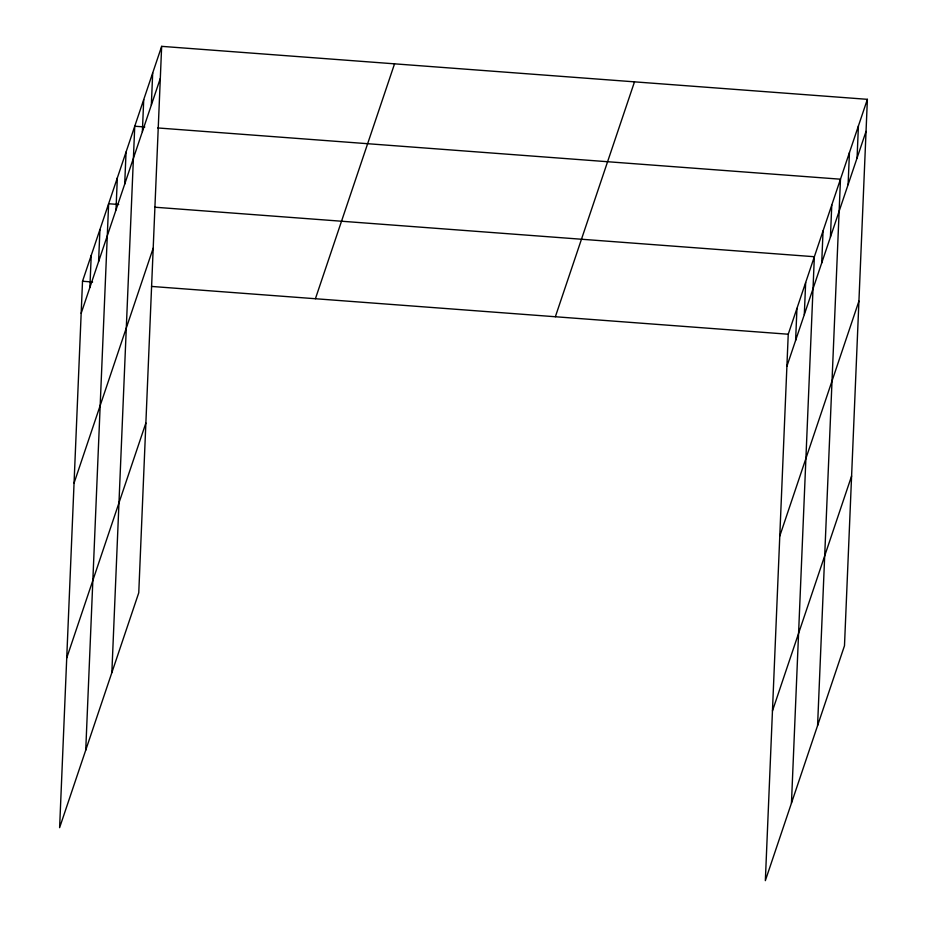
<?xml version="1.0" encoding="UTF-8"?>
<svg xmlns="http://www.w3.org/2000/svg" width="927" height="927" viewBox="0 0 927 927"><rect width="100%" height="100%" fill="white"/><g stroke="black" fill="none" stroke-linecap="round" stroke-linejoin="round"><path stroke-width="1.39" d="M161.657 46.35L82.515 281.252L59.618 827.672L138.76 592.77L161.657 46.35L867.382 99.328L844.485 645.748L765.343 880.65L788.24 334.23L867.382 99.328M89.884 287.474L91.228 255.412M98.586 261.634L99.931 229.572M85.736 750.152L108.633 203.743L118.702 204.496M115.991 209.954L117.335 177.903M124.705 184.125L126.049 152.063M111.854 672.631L134.751 126.223L144.809 126.976M142.376 131.657L143.72 99.595M151.344 105.029L152.688 72.978M795.609 340.452L796.953 308.39M804.312 314.612L805.656 282.55M791.461 803.13L814.358 256.721L154.635 207.196M821.716 262.932L823.06 230.881M830.43 237.103L831.774 205.041M817.579 725.609L840.476 179.201L157.752 127.949M848.101 184.635L849.445 152.573M857.069 158.007L858.414 125.956M81.17 313.314L160.313 78.413M74.067 483.06L153.198 248.146M66.732 657.938L145.875 423.025M315.412 298.737L394.543 63.836M555.354 316.756L634.497 81.843M786.896 366.292L866.038 131.391M779.781 536.038L858.923 301.124M772.458 710.916L851.6 476.003M82.515 281.252L92.584 282.017M151.518 286.431L788.24 334.23"/></g></svg>
